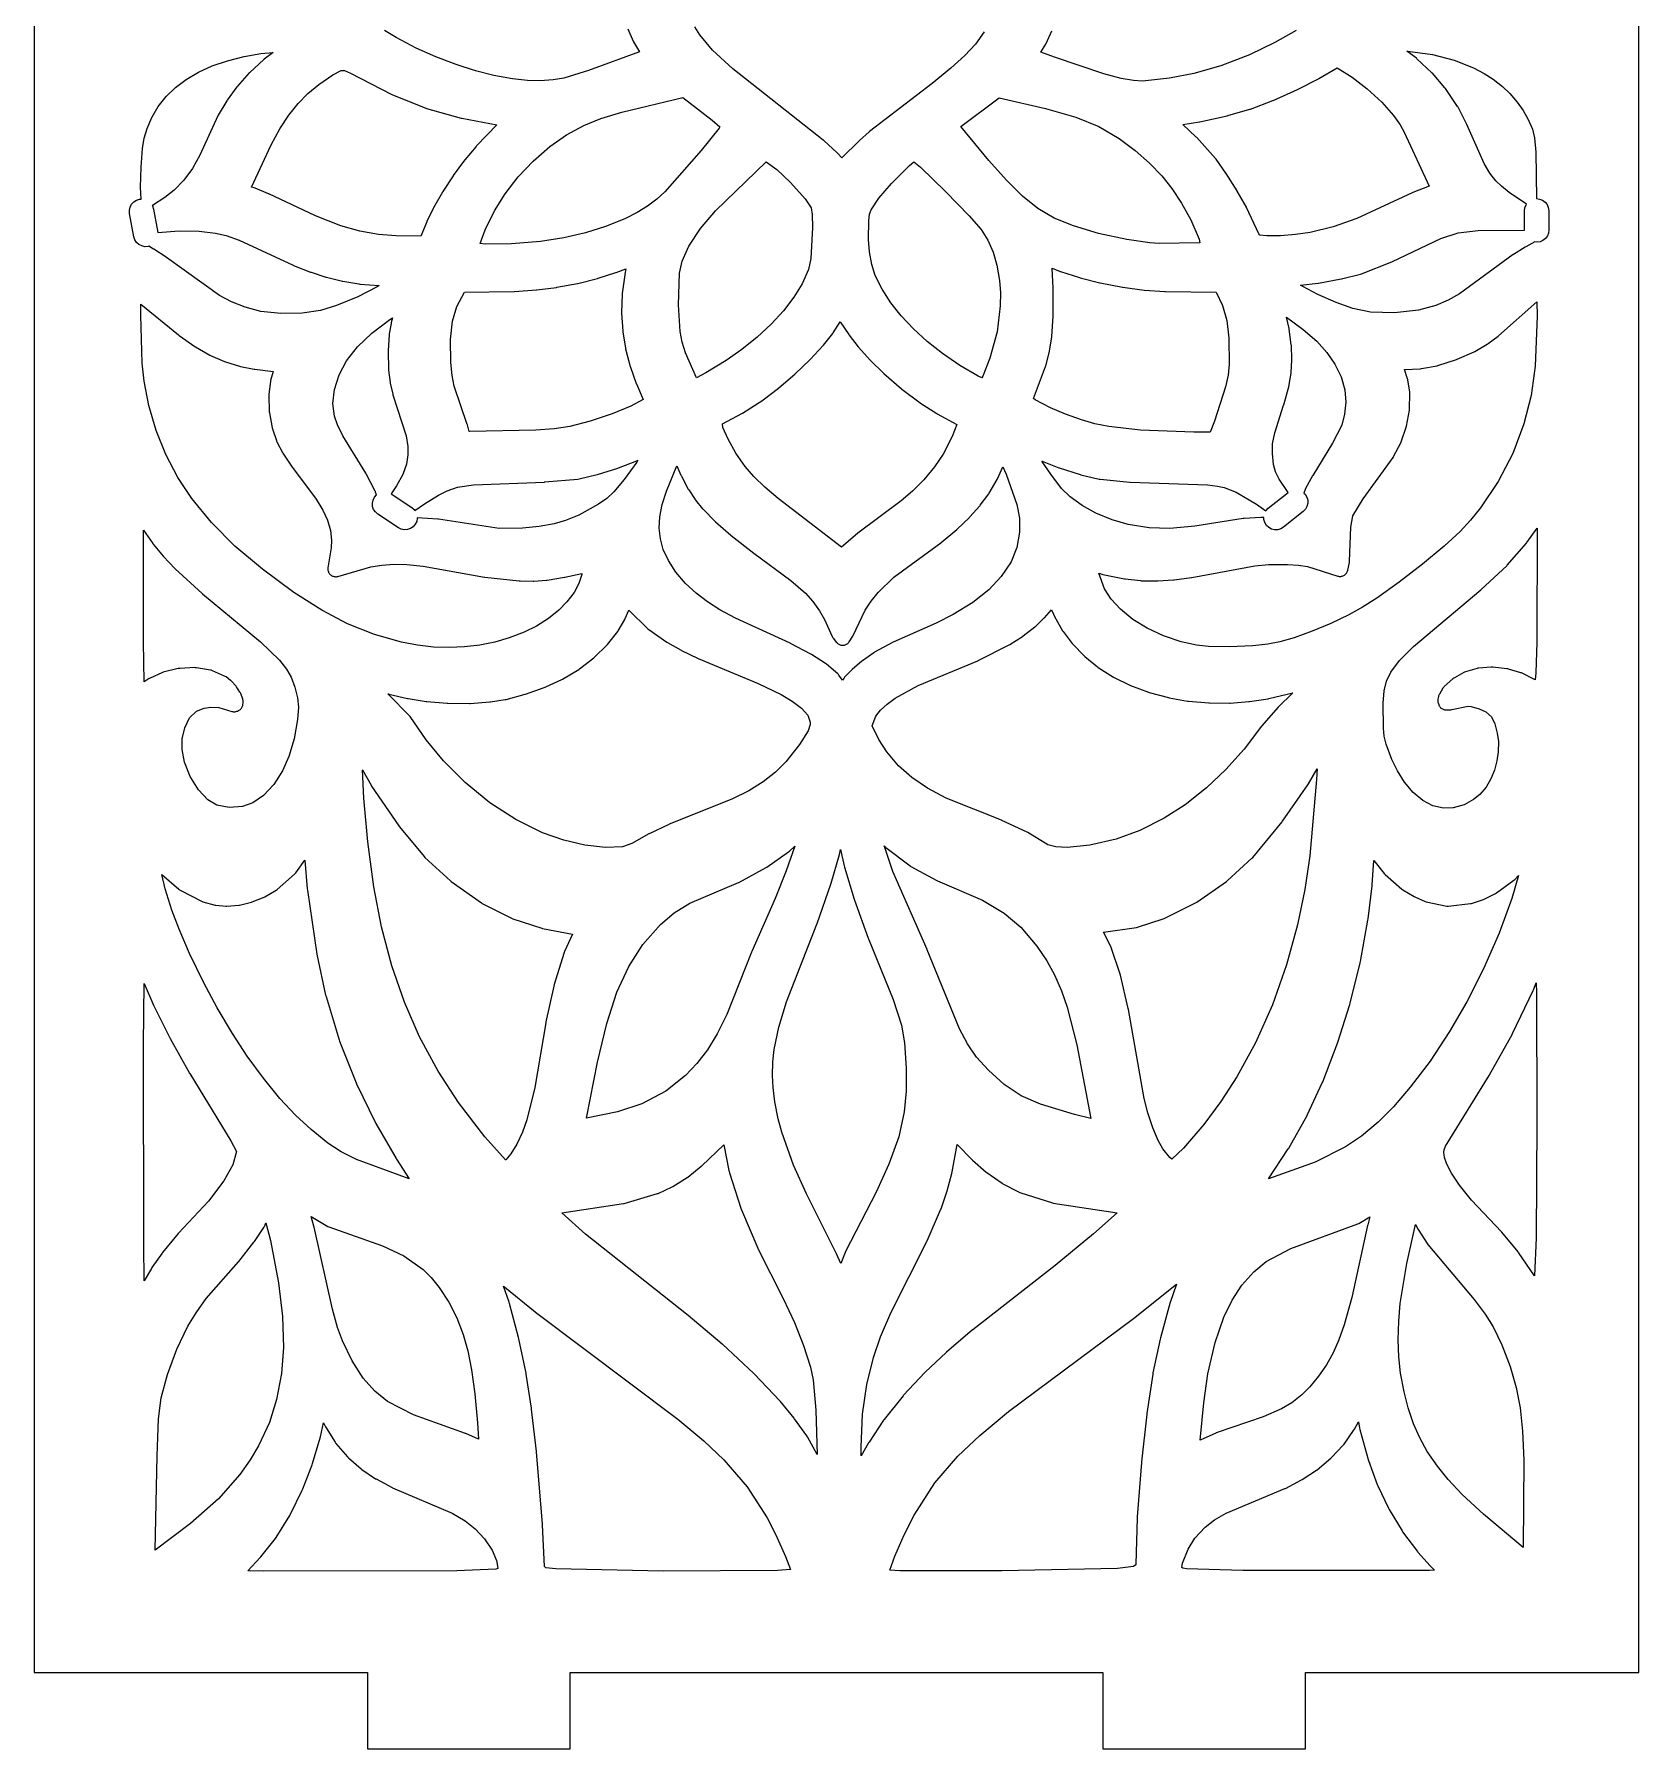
# Model space of a CAD drawing. Header units: millimetres. Extents: x 10 to 410, y 18 to 283.
# Drawn here: x 79 to 142.3, y 21 to 88.6 of the extents above; entities that cross this region are included whole.
import ezdxf

# ---------------------------------------------------------------- set-up
doc = ezdxf.new("R2010")
doc.units = ezdxf.units.MM
doc.layers.add('CUT', color=1, linetype='Continuous')

msp = doc.modelspace()

# ---------------------------------------------------------------- linework, layer by layer
at = {"layer": 'CUT'}
for points in [[(92.134, 24), (92.134, 21), (100.134, 21), (100.134, 24), (121.134, 24), (121.134, 21), (129.134, 21), (129.134, 24), (142.2679, 24), (142.2679, 144), (129.134, 144), (129.134, 147), (121.134, 147), (121.134, 144), (100.134, 144), (100.134, 147), (92.134, 147), (92.134, 144), (79, 144), (79, 24)], [(87.93, 87.8562), (88.4186, 87.8995), (88.0702, 87.6381), (88.0471, 87.6189), (87.4932, 87.1111), (87.4711, 87.0887), (87.0101, 86.5687), (86.992, 86.5461), (86.6081, 86.0183), (86.5935, 85.9962), (86.2483, 85.4207), (86.2333, 85.3921), (85.5226, 83.8494), (85.2355, 83.3203), (84.9021, 82.8588), (84.5094, 82.4647), (84.1458, 82.183), (83.655, 81.8673), (83.6525, 81.8659), (83.6672, 81.8431), (83.7054, 81.7238), (83.8723, 80.8024), (83.8728, 80.792), (84.7093, 80.8583), (85.5074, 80.8547), (86.1458, 80.7767), (86.5715, 80.6731), (87.0745, 80.4987), (89.2077, 79.5047), (89.2252, 79.4972), (89.8936, 79.2341), (89.9121, 79.2274), (90.4984, 79.0382), (90.5196, 79.0321), (91.1473, 78.8774), (91.1706, 78.8727), (91.8031, 78.7667), (91.8332, 78.7631), (92.6043, 78.7093), (92.5165, 78.6562), (91.7585, 78.2646), (90.9198, 77.9121), (90.2842, 77.7224), (89.5613, 77.6181), (88.7245, 77.602), (87.9379, 77.6852), (87.3111, 77.8498), (86.7751, 78.0565), (86.301, 78.3146), (84.2161, 79.8111), (84.2047, 79.8189), (83.7184, 80.1358), (83.7012, 80.1462), (83.5116, 80.2528), (83.4856, 80.2445), (83.3604, 80.2384), (83.238, 80.265), (83.1265, 80.3223), (83.0338, 80.4066), (82.9659, 80.5119), (82.9277, 80.6312), (82.7608, 81.5526), (82.7547, 81.6778), (82.7813, 81.8003), (82.8386, 81.9117), (82.9228, 82.0045), (83.0282, 82.0723), (83.1475, 82.1105), (83.2119, 82.1136), (83.1936, 82.5875), (83.212, 83.379), (83.2667, 84.1054), (83.3303, 84.5132), (83.4466, 84.9019), (83.63, 85.331), (83.8844, 85.763), (84.195, 86.1569), (84.5627, 86.5144), (84.9882, 86.8355), (85.4725, 87.1197), (86.0157, 87.3661), (86.6176, 87.5734), (87.2785, 87.7405)], [(136.1791, 87.072), (136.5323, 86.8435), (136.8927, 86.5596), (137.184, 86.2807), (137.4755, 85.9405), (137.7054, 85.6105), (137.906, 85.256), (138.0761, 84.8747), (138.1629, 84.5268), (138.2073, 83.9701), (138.2344, 82.1319), (138.2368, 82.1323), (138.3612, 82.1171), (138.4775, 82.0703), (138.5776, 81.995), (138.6548, 81.8963), (138.7039, 81.781), (138.7215, 81.657), (138.7288, 80.9013), (138.7137, 80.7769), (138.6668, 80.6607), (138.5915, 80.5606), (138.4929, 80.4833), (138.3776, 80.4342), (138.2535, 80.4167), (138.1748, 80.4263), (137.8115, 80.2376), (137.7878, 80.2238), (137.3333, 79.934), (137.3174, 79.9232), (135.1978, 78.3776), (134.7504, 78.1226), (134.2743, 77.9195), (133.5826, 77.7288), (132.6336, 77.631), (131.6935, 77.6597), (131.0011, 77.8061), (130.3316, 78.0401), (129.6121, 78.3552), (129.0204, 78.6625), (128.9311, 78.7154), (129.6289, 78.8027), (129.6452, 78.8052), (130.5286, 78.9633), (130.5485, 78.9675), (131.2965, 79.152), (131.3365, 79.1648), (132.5385, 79.6397), (132.5582, 79.6483), (134.4662, 80.5582), (135.1523, 80.7845), (135.9435, 80.8743), (137.7689, 80.892), (137.7615, 81.6476), (137.7767, 81.772), (137.8235, 81.8883), (137.846, 81.9181), (137.163, 82.3771), (136.8512, 82.6233), (136.6332, 82.8361), (136.3985, 83.137), (136.1793, 83.5128), (135.4904, 85.0508), (135.4853, 85.0617), (135.1494, 85.7365), (135.1288, 85.7716), (134.6465, 86.4789), (134.6253, 86.5065), (134.1322, 87.0752), (134.1103, 87.0978), (133.5247, 87.6459), (133.4996, 87.6671), (133.1261, 87.9481), (133.255, 87.94), (134.1364, 87.8133), (134.989, 87.5963), (135.7536, 87.2968)], [(133.9995, 82.6249), (133.357, 82.3747), (133.339, 82.3669), (131.1477, 81.3499), (130.2197, 81.0211), (129.3169, 80.8037), (128.7311, 80.7156), (128.1363, 80.6681), (127.609, 80.6615), (127.3274, 80.689), (127.2885, 80.7424), (126.8077, 81.7797), (126.7966, 81.8014), (126.4383, 82.433), (126.4309, 82.4451), (125.999, 83.1287), (125.9898, 83.1423), (125.5996, 83.691), (125.5777, 83.7181), (124.8378, 84.5387), (124.8211, 84.5558), (124.2855, 85.0629), (124.9431, 85.1627), (124.9631, 85.1664), (126.0405, 85.4023), (126.0595, 85.4071), (126.9351, 85.6567), (126.9609, 85.6654), (127.8381, 86.0007), (127.8547, 86.0075), (128.8194, 86.4414), (128.8332, 86.448), (129.639, 86.8593), (129.6537, 86.8672), (130.3809, 87.2894), (130.9712, 86.921), (131.5663, 86.4671), (132.142, 85.9312), (132.598, 85.4077), (132.859, 85.0388), (133.015, 84.7508)], [(88.233, 82.323), (87.7106, 82.5398), (87.6729, 82.5528), (87.5673, 82.5815), (88.3351, 84.2482), (88.684, 84.8835), (89.0358, 85.4233), (89.3999, 85.8825), (89.7884, 86.2784), (90.2161, 86.6297), (90.7778, 87.0132), (91.0985, 87.1817), (91.1441, 87.1903), (91.2267, 87.1813), (91.4668, 87.0826), (93.075, 86.2496), (93.1025, 86.2371), (94.4405, 85.7016), (94.4715, 85.691), (95.8339, 85.3062), (95.8612, 85.2997), (97.2401, 85.0406), (96.4343, 84.2106), (96.4187, 84.1931), (95.9802, 83.6653), (95.9695, 83.6517), (95.5233, 83.0468), (95.5133, 83.0324), (95.1067, 82.4082), (95.097, 82.3923), (94.7431, 81.7676), (94.734, 81.7501), (94.4828, 81.2286), (94.4752, 81.2114), (94.2473, 80.6504), (93.2757, 80.6594), (92.5771, 80.7158), (91.8432, 80.8471), (91.0851, 81.0623), (90.0829, 81.4502), (88.2465, 82.317)], [(97.8212, 80.346), (96.7802, 80.3386), (96.5849, 80.3629), (96.7779, 80.8978), (97.1498, 81.6558), (97.5667, 82.3263), (98.0812, 82.9938), (98.668, 83.6132), (99.327, 84.1838), (99.9889, 84.6536), (100.6686, 85.02), (101.3383, 85.2875), (102.1695, 85.5447), (104.5774, 86.1154), (105.7354, 85.2217), (106.0339, 84.9581), (106.0038, 84.9113), (105.2947, 84.0371), (103.8658, 82.395), (103.5462, 82.1092), (103.1813, 81.8389), (102.7749, 81.5877), (102.2809, 81.3344), (101.5243, 81.0273), (100.7413, 80.7859), (99.8838, 80.5886), (98.9636, 80.4387)], [(119.2193, 81.3666), (118.5705, 81.7456), (117.9654, 82.2278), (117.3328, 82.8547), (116.6392, 83.6412), (115.5318, 84.9812), (117.0489, 86.1062), (118.8815, 85.6883), (120.0782, 85.3445), (120.9799, 84.9782), (121.784, 84.5029), (122.4115, 84.0274), (122.9714, 83.535), (123.459, 83.0282), (123.8575, 82.5332), (124.2427, 81.9567), (124.6052, 81.2934), (124.9287, 80.5283), (124.9664, 80.3845), (124.9501, 80.3832), (123.3616, 80.3611), (122.9859, 80.384), (122.0836, 80.5201), (120.9712, 80.76), (119.9819, 81.0552)], [(106.8965, 76.1769), (106.2832, 75.7451), (105.482, 75.2567), (105.1123, 75.059), (104.675, 76.0479), (104.5486, 76.4658), (104.4687, 76.8917), (104.4072, 77.9385), (104.4394, 79.1914), (104.5445, 79.6647), (104.8147, 80.2586), (105.267, 80.9611), (105.8611, 81.6462), (107.8661, 83.5874), (108.2825, 83.2796), (108.8169, 82.7724), (109.4023, 82.122), (109.6356, 81.7736), (109.6735, 81.5027), (109.6864, 80.9958), (109.6155, 79.7773), (109.5333, 79.3392), (109.2758, 78.7743), (108.9491, 78.2467), (108.5404, 77.7139), (108.0573, 77.1857), (107.507, 76.6707)], [(115.4964, 75.5536), (114.8098, 76.0222), (114.2124, 76.4948), (113.6672, 76.9929), (113.1847, 77.5063), (112.7754, 78.0248), (112.4311, 78.5674), (112.1633, 79.1074), (112.0208, 79.5308), (111.9314, 80.0308), (111.9012, 80.5179), (111.9055, 81.2703), (111.9355, 81.5207), (112, 81.6916), (112.3097, 82.1541), (112.8091, 82.7304), (113.5152, 83.4395), (113.686, 83.5853), (113.9484, 83.3681), (114.9281, 82.4195), (115.8717, 81.4487), (116.3372, 80.9101), (116.5979, 80.4889), (116.8067, 80.0176), (116.9608, 79.5033), (117.0651, 78.9044), (117.1001, 78.4119), (117.0937, 77.9043), (116.9635, 76.8838), (116.6767, 75.839), (116.4018, 75.1337), (116.3636, 75.0669), (116.2172, 75.1364)], [(102.5063, 75.4865), (102.7375, 74.8456), (102.7448, 74.827), (103.0158, 74.21), (102.5185, 73.9457), (101.7914, 73.6408), (100.9246, 73.3512), (100.115, 73.1491), (99.5023, 73.0556), (98.7746, 72.9991), (96.1553, 72.9447), (96.1493, 72.9455), (96.0831, 73.206), (96.0761, 73.2292), (95.5582, 74.7334), (95.4741, 75.1541), (95.4268, 75.6667), (95.4073, 76.571), (95.4892, 77.2975), (95.6677, 77.8775), (95.961, 78.4438), (97.92, 78.4638), (97.9407, 78.4646), (98.8026, 78.5304), (98.8194, 78.5323), (99.5924, 78.6331), (99.61, 78.6359), (100.4156, 78.7878), (100.4343, 78.7919), (101.2143, 78.989), (101.2327, 78.9942), (101.9364, 79.2182), (101.9516, 79.2234), (102.332, 79.3666), (102.2868, 79.1535), (102.2829, 79.13), (102.1884, 78.3932), (102.1862, 78.3662), (102.1609, 77.6456), (102.1612, 77.6171), (102.2056, 76.9096), (102.2087, 76.8815), (102.3131, 76.2304), (102.3188, 76.203), (102.4984, 75.5122)], [(126.0759, 75.1711), (125.9717, 74.7081), (125.5384, 73.361), (125.3703, 72.9166), (124.731, 72.9241), (122.619, 73), (121.374, 73.1419), (120.8229, 73.2555), (120.2966, 73.4035), (119.6693, 73.6299), (119.0773, 73.888), (118.4687, 74.2033), (118.4047, 74.2505), (118.8757, 75.5096), (118.8852, 75.5396), (119.0311, 76.1071), (119.0366, 76.1334), (119.124, 76.675), (119.127, 76.701), (119.1834, 77.5017), (119.1842, 77.5231), (119.1816, 78.5982), (119.181, 78.615), (119.1355, 79.3762), (119.1336, 79.391), (119.4544, 79.2648), (119.4723, 79.2584), (120.217, 79.0166), (120.2362, 79.011), (121.0163, 78.8116), (121.0353, 78.8073), (121.9059, 78.6415), (121.9241, 78.6385), (122.7648, 78.529), (122.7812, 78.5273), (123.5826, 78.4657), (123.6035, 78.4647), (125.6027, 78.4439), (125.8536, 77.923), (126.0252, 77.3304), (126.1084, 76.6344), (126.1148, 75.6009)], [(100.2839, 66.6032), (100.0052, 66.2291), (99.6902, 65.9081), (99.2756, 65.5766), (98.7973, 65.2759), (98.3144, 65.035), (97.7311, 64.8087), (97.163, 64.6438), (96.5693, 64.5228), (95.9678, 64.4506), (95.3565, 64.426), (94.7366, 64.4492), (94.1097, 64.5196), (93.4808, 64.6368), (92.4152, 64.9384), (91.3497, 65.3688), (90.3419, 65.8966), (89.2389, 66.6055), (87.9938, 67.5154), (86.9124, 68.4296), (85.9868, 69.3572), (85.2076, 70.309), (84.6583, 71.1381), (84.183, 72.0401), (83.8041, 72.9842), (83.5161, 73.98), (83.3293, 74.9376), (83.2562, 75.6468), (83.1998, 77.5352), (83.2047, 77.9683), (84.6922, 76.755), (84.71, 76.7415), (85.3308, 76.3064), (85.3534, 76.2919), (85.9237, 75.962), (85.9546, 75.9464), (86.5038, 75.7057), (86.5393, 75.6927), (87.0969, 75.5251), (87.1289, 75.5173), (87.6765, 75.4135), (87.6955, 75.4106), (88.4162, 75.3191), (88.3175, 74.9626), (88.3092, 74.921), (88.2464, 74.4232), (88.2445, 74.3998), (88.2442, 74.3763), (88.267, 73.7306), (88.2717, 73.6876), (88.3819, 73.0912), (88.3923, 73.0507), (88.5469, 72.5922), (88.5556, 72.5695), (88.5661, 72.5475), (88.7916, 72.124), (88.8061, 72.0997), (89.1742, 71.5426), (89.1838, 71.5289), (90.1129, 70.2805), (90.3733, 69.8437), (90.5561, 69.4485), (90.6756, 69.0493), (90.7194, 68.6693), (90.7035, 68.3573), (90.5806, 67.5673), (90.5775, 67.5373), (90.5775, 67.5072), (90.5806, 67.4772), (90.5868, 67.4476), (90.596, 67.4189), (90.6081, 67.3911), (90.6229, 67.3647), (90.6404, 67.3399), (90.6604, 67.3168), (90.6827, 67.2959), (90.707, 67.2773), (90.733, 67.2612), (90.7607, 67.2476), (90.7895, 67.2369), (90.8193, 67.2289), (90.8498, 67.2241), (90.8806, 67.2222), (90.9115, 67.2233), (90.9422, 67.2274), (90.9722, 67.2345), (92.2661, 67.6088), (92.705, 67.6818), (93.1732, 67.7128), (93.6903, 67.7006), (94.3399, 67.6357), (96.7479, 67.2077), (96.7692, 67.2047), (98.1263, 67.058), (98.1569, 67.0563), (98.67, 67.0509), (98.696, 67.0518), (99.1923, 67.0877), (99.2201, 67.0909), (99.9078, 67.2027), (99.9246, 67.2059), (100.5928, 67.3522), (100.5869, 67.3094), (100.4682, 66.9524)], [(130.399, 67.2489), (130.4283, 67.2414), (130.4582, 67.2367), (130.4885, 67.2348), (130.5188, 67.2359), (130.5489, 67.2399), (130.5783, 67.2468), (130.607, 67.2565), (130.6344, 67.2688), (130.6606, 67.2837), (130.6852, 67.3012), (130.7078, 67.3208), (130.7284, 67.3425), (130.7466, 67.3661), (130.7624, 67.3913), (130.7756, 67.418), (130.786, 67.4458), (130.7935, 67.4744), (130.8596, 67.7872), (130.8637, 67.812), (130.8657, 67.837), (130.915, 69.1715), (130.9967, 69.6217), (131.3969, 70.2914), (132.5797, 71.9204), (132.5928, 71.94), (132.6042, 71.9604), (132.883, 72.5082), (132.8991, 72.546), (133.0976, 73.1215), (133.1086, 73.1628), (133.2276, 73.7925), (133.2311, 73.8163), (133.2326, 73.8404), (133.2462, 74.4493), (133.2457, 74.4754), (133.2428, 74.5013), (133.1678, 74.9801), (133.1632, 75.0031), (133.1568, 75.0257), (133.0378, 75.3905), (133.666, 75.4264), (133.7058, 75.4313), (134.3157, 75.5451), (134.3521, 75.5542), (135.0811, 75.7835), (135.1154, 75.7966), (135.7736, 76.0922), (135.8017, 76.1066), (136.2984, 76.3938), (136.3287, 76.4137), (136.7197, 76.706), (136.7394, 76.7219), (138.2554, 78.0635), (138.2658, 77.4936), (138.1864, 75.5227), (138.0238, 74.3681), (137.74, 73.2483), (137.3, 72.082), (136.7274, 70.9762), (136.0239, 69.9364), (135.6298, 69.4517), (135.2235, 69.0112), (134.5901, 68.4271), (133.7419, 67.7192), (132.8206, 67.0064), (131.9377, 66.3772), (131.3722, 66.0155), (130.8397, 65.7213), (130.1297, 65.3792), (129.3912, 65.068), (128.6838, 64.8126), (128.1134, 64.6479), (127.6475, 64.5604), (127.0507, 64.4976), (126.1162, 64.4579), (125.3057, 64.4761), (124.8246, 64.5268), (124.2302, 64.6599), (123.5337, 64.8908), (122.8911, 65.1871), (122.3183, 65.54), (121.8296, 65.9414), (121.4605, 66.3429), (121.206, 66.7448), (120.977, 67.357), (121.102, 67.318), (121.1335, 67.31), (121.9912, 67.1372), (122.0193, 67.1328), (122.6214, 67.067), (122.6504, 67.0652), (123.2773, 67.0547), (123.3032, 67.0553), (123.9246, 67.096), (123.9451, 67.0981), (124.6345, 67.1883), (124.6516, 67.1911), (127.135, 67.6564), (127.6707, 67.6996), (128.4122, 67.7039), (128.857, 67.6774), (129.2025, 67.6201)], [(93.6755, 71.6617), (93.5275, 71.2515), (93.2838, 70.8049), (93.0772, 70.493), (93.8888, 69.9552), (93.9834, 69.873), (94.0119, 69.8306), (94.3845, 70.0949), (94.9423, 70.4397), (95.2806, 70.6098), (95.6894, 70.7578), (96.3142, 70.8492), (99.1226, 70.9568), (99.1386, 70.9577), (100.4365, 71.0736), (100.4811, 71.0808), (101.1903, 71.2488), (101.2114, 71.2546), (102.0156, 71.5053), (102.0359, 71.5124), (102.7546, 71.7921), (102.778, 71.8023), (102.8016, 71.8139), (102.7565, 71.7429), (102.2592, 71.0559), (101.8522, 70.5635), (101.574, 70.3115), (101.2501, 70.0766), (100.4738, 69.6505), (99.9534, 69.4439), (99.4943, 69.3097), (98.9102, 69.206), (98.2466, 69.1354), (97.3368, 69.1195), (94.9433, 69.4914), (94.9159, 69.4944), (94.1012, 69.5488), (94.1028, 69.5256), (94.0788, 69.4026), (94.0238, 69.29), (93.9416, 69.1954), (93.8377, 69.1254), (93.7192, 69.0847), (93.5942, 69.076), (93.4712, 69.1), (93.3586, 69.155), (92.5469, 69.6928), (92.4524, 69.775), (92.3824, 69.8789), (92.3416, 69.9974), (92.3329, 70.1224), (92.3569, 70.2454), (92.4119, 70.358), (92.4942, 70.4526), (92.4954, 70.4534), (92.4592, 70.5587), (92.4509, 70.5799), (92.4412, 70.6005), (92.081, 71.2846), (92.0711, 71.302), (91.1667, 72.772), (90.955, 73.2122), (90.8393, 73.5526), (90.7711, 74.0534), (90.8336, 74.6117), (91.0162, 75.1839), (91.3176, 75.7391), (91.7462, 76.2843), (92.3099, 76.824), (93.0139, 77.3597), (93.1312, 77.4323), (93.0772, 77.2427), (93.0702, 77.2122), (92.9984, 76.7961), (92.9948, 76.766), (92.9528, 76.1427), (92.9522, 76.1164), (92.9687, 75.396), (92.9707, 75.3679), (93.0288, 74.882), (93.034, 74.8524), (93.1324, 74.4159), (93.1398, 74.3892), (93.6681, 72.7727), (93.7335, 72.3622), (93.7357, 72.0245)], [(106.9302, 73.6698), (107.7267, 74.1906), (107.744, 74.2027), (108.3513, 74.662), (108.3647, 74.6727), (108.9939, 75.2061), (109.0072, 75.218), (109.5882, 75.7722), (109.6021, 75.7866), (110.1119, 76.3415), (110.1268, 76.359), (110.4896, 76.82), (110.5072, 76.8448), (110.7818, 77.2776), (111.1187, 76.7709), (111.131, 76.7538), (111.4856, 76.2941), (111.4999, 76.2769), (111.9567, 75.7674), (111.97, 75.7535), (112.4859, 75.2469), (112.5002, 75.2337), (113.1916, 74.6363), (113.2083, 74.6229), (113.9322, 74.0809), (113.9507, 74.068), (114.5862, 73.6614), (114.6043, 73.6507), (115.3757, 73.2282), (115.1957, 72.7543), (114.8403, 72.0579), (114.5043, 71.5556), (114.0714, 71.0406), (113.6333, 70.601), (113.1873, 70.2095), (111.4799, 68.9454), (111.4631, 68.9319), (110.8257, 68.3864), (108.3329, 70.3112), (107.8118, 70.75), (107.3714, 71.18), (107.0306, 71.5737), (106.6643, 72.0947), (106.3602, 72.65), (106.1574, 73.1035), (106.1371, 73.2468), (106.9062, 73.6556)], [(128.4805, 77.0139), (128.3738, 77.4538), (129.0364, 76.9683), (129.5723, 76.5093), (129.9759, 76.067), (130.2913, 75.6105), (130.5354, 75.103), (130.6775, 74.5876), (130.7185, 74.1096), (130.6725, 73.6267), (130.5567, 73.2049), (130.1893, 72.4876), (129.4135, 71.2164), (129.4061, 71.2036), (129.1304, 70.6968), (129.1145, 70.6622), (129.0605, 70.5229), (129.1142, 70.4715), (129.1792, 70.3644), (129.2143, 70.2441), (129.2171, 70.1188), (129.1873, 69.9971), (129.127, 69.8872), (129.0404, 69.7967), (128.2635, 69.1731), (128.1563, 69.1081), (128.036, 69.073), (127.9108, 69.0702), (127.7891, 69.1), (127.6792, 69.1603), (127.5887, 69.2469), (127.5237, 69.3541), (127.4886, 69.4744), (127.4869, 69.5531), (127.3853, 69.5543), (127.3653, 69.5538), (126.7067, 69.5197), (126.6752, 69.5165), (124.7593, 69.2219), (123.7839, 69.1214), (122.9576, 69.1455), (122.1365, 69.2811), (121.5065, 69.4624), (120.8615, 69.7276), (120.322, 70.0274), (119.8476, 70.3751), (119.5082, 70.7034), (119.0803, 71.2621), (118.7333, 71.7797), (118.7422, 71.7758), (119.3948, 71.5186), (119.4156, 71.5113), (120.2444, 71.2502), (120.2674, 71.2439), (120.9958, 71.074), (121.0358, 71.0674), (122.1959, 70.9506), (122.2161, 70.9492), (125.2636, 70.8393), (125.66, 70.7987), (125.9218, 70.7402), (126.394, 70.5525), (127.1963, 70.0815), (127.5703, 69.821), (127.5759, 69.8312), (127.6625, 69.9217), (128.4394, 70.5453), (128.4427, 70.5473), (128.0899, 71.0653), (127.9492, 71.3614), (127.8698, 71.6482), (127.8233, 72.0789), (127.8269, 72.4659), (127.9141, 72.9009), (128.2671, 73.9852), (128.2709, 73.998), (128.4835, 74.7689), (128.49, 74.798), (128.5658, 75.2448), (128.5696, 75.2787), (128.5945, 75.7583), (128.5946, 75.7858), (128.571, 76.3448), (128.5687, 76.3716), (128.4861, 76.9839)], [(111.2905, 64.9039), (111.7706, 65.9067), (112.0024, 66.2584), (112.2732, 66.5969), (112.8942, 67.1982), (114.7459, 68.5608), (114.761, 68.5726), (115.3788, 69.0896), (115.3936, 69.1029), (115.8721, 69.5596), (115.889, 69.577), (116.2881, 70.0238), (116.3058, 70.0456), (116.6375, 70.4947), (116.655, 70.5214), (116.9693, 71.0587), (116.9829, 71.0848), (117.1978, 71.553), (117.3224, 71.2633), (117.7394, 70.0676), (117.8441, 69.5338), (117.8526, 68.9821), (117.7463, 68.3785), (117.5173, 67.8071), (117.1332, 67.2242), (116.6367, 66.7012), (116.0035, 66.2018), (115.2312, 65.7282), (114.5619, 65.3927), (112.869, 64.6406), (112.8465, 64.6295), (112.1328, 64.2406), (112.1024, 64.2218), (111.6583, 63.9081), (111.6369, 63.8916), (111.2462, 63.5603), (111.2236, 63.5389), (110.9533, 63.2575), (110.9342, 63.2356), (110.9173, 63.2119), (110.8753, 63.1468), (110.729, 63.3441), (110.708, 63.3694), (110.6843, 63.3923), (110.2399, 63.7783), (110.2222, 63.7924), (110.2036, 63.8053), (109.6498, 64.1583), (109.6266, 64.1717), (108.8232, 64.591), (108.8088, 64.5981), (106.656, 65.5841), (106.0358, 65.9193), (105.5487, 66.227), (105.0945, 66.5698), (104.6794, 66.9569), (104.3015, 67.4054), (104.0067, 67.8559), (103.8013, 68.3016), (103.6882, 68.7114), (103.6433, 69.1363), (103.6664, 69.586), (103.7592, 70.0698), (103.9237, 70.5942), (104.342, 71.5909), (104.494, 71.2311), (104.5054, 71.2072), (104.7908, 70.6708), (104.807, 70.6439), (105.0612, 70.2677), (105.0776, 70.2459), (105.3559, 69.9053), (105.3741, 69.8848), (105.8458, 69.4041), (105.863, 69.3878), (106.4689, 68.8595), (106.4812, 68.8493), (107.3688, 68.1533), (107.3759, 68.148), (108.8362, 67.0698), (109.4119, 66.5672), (109.7011, 66.2496), (109.9694, 65.8805), (110.1665, 65.5298), (110.4621, 64.8631), (110.4735, 64.8402), (110.4868, 64.8183), (110.5021, 64.7975), (110.6344, 64.6324), (110.6537, 64.6105), (110.6751, 64.5905), (110.6984, 64.5727), (110.7233, 64.557), (110.7496, 64.5438), (110.7772, 64.5332), (110.8057, 64.5252), (110.8348, 64.5198), (110.8642, 64.5173), (110.8939, 64.5175), (110.9233, 64.5205), (110.9523, 64.5263), (110.9807, 64.5347), (111.008, 64.5458), (111.0342, 64.5593), (111.0588, 64.5752), (111.0819, 64.5935), (111.103, 64.6137), (111.122, 64.6359), (111.1387, 64.6597), (111.2737, 64.8735)], [(89.1266, 63.2596), (89.279, 62.8631), (89.3846, 62.4423), (89.4175, 62.0734), (89.374, 61.597), (89.247, 60.8331), (89.0403, 60.1261), (88.7911, 59.5663), (88.4438, 59.0245), (88.0325, 58.5893), (87.6188, 58.3039), (87.2076, 58.1537), (86.6834, 58.1164), (86.1918, 58.2184), (85.8437, 58.4209), (85.4705, 58.8193), (85.1515, 59.3406), (84.9268, 59.9029), (84.8251, 60.4096), (84.8357, 60.8267), (84.9354, 61.2609), (85.1149, 61.6581), (85.4002, 61.9132), (85.6949, 62.036), (85.9606, 62.0832), (86.2778, 62.0616), (86.7943, 61.9097), (86.8252, 61.9023), (86.857, 61.8981), (86.889, 61.8971), (86.9208, 61.8993), (86.9524, 61.9047), (86.9831, 61.9134), (87.0128, 61.9251), (87.0488, 61.9414), (87.0759, 61.9554), (87.1015, 61.9719), (87.1254, 61.9909), (87.1471, 62.0121), (87.1666, 62.0352), (87.1835, 62.0602), (87.1979, 62.0867), (87.2094, 62.1144), (87.2181, 62.1433), (87.2238, 62.1726), (87.2346, 62.2497), (87.2372, 62.2781), (87.237, 62.3067), (87.234, 62.3351), (87.2283, 62.3632), (87.2199, 62.3905), (87.1399, 62.6111), (87.1269, 62.6414), (87.1106, 62.6703), (86.9771, 62.8783), (86.9615, 62.9003), (86.9439, 62.9208), (86.7791, 63.0976), (86.7603, 63.1161), (86.7399, 63.133), (86.5601, 63.2687), (86.5309, 63.2883), (86.4996, 63.3044), (86.0243, 63.5161), (85.9997, 63.5258), (85.9743, 63.5335), (85.9483, 63.5389), (85.3948, 63.631), (85.3617, 63.6348), (85.3286, 63.635), (84.7355, 63.6076), (84.7048, 63.6046), (84.6744, 63.5987), (84.0808, 63.4519), (84.053, 63.4437), (84.0263, 63.4329), (83.5671, 63.2239), (83.5459, 63.2132), (83.5256, 63.201), (83.335, 63.076), (83.307, 64.6475), (83.3053, 69.052), (83.6694, 68.5294), (83.685, 68.5091), (84.0789, 68.0358), (84.0914, 68.0216), (84.5395, 67.5471), (84.5553, 67.5315), (85.6176, 66.5604), (85.6287, 66.5507), (87.9174, 64.6535), (88.6711, 63.9242), (88.9414, 63.5816)], [(137.087, 67.6787), (137.8436, 68.5481), (137.8622, 68.5717), (138.2656, 69.1411), (138.249, 64.6414), (138.2141, 63.4288), (138.1885, 63.1519), (138.1803, 63.1579), (138.1592, 63.1719), (138.1371, 63.1841), (137.6765, 63.414), (137.6515, 63.4251), (137.6255, 63.434), (137.1291, 63.5807), (137.1018, 63.5875), (137.074, 63.5918), (136.509, 63.6532), (136.4794, 63.655), (136.4498, 63.654), (135.955, 63.6145), (135.9234, 63.6103), (135.8923, 63.6029), (135.4351, 63.47), (135.4017, 63.4582), (135.3698, 63.4428), (135.0002, 63.2358), (134.9711, 63.2173), (134.9442, 63.1958), (134.6014, 62.8859), (134.5813, 62.866), (134.5632, 62.8443), (134.5473, 62.8211), (134.406, 62.5931), (134.393, 62.5698), (134.3821, 62.5456), (134.3734, 62.5204), (134.3672, 62.4947), (134.3476, 62.396), (134.3433, 62.3659), (134.3421, 62.3356), (134.3441, 62.3052), (134.3492, 62.2752), (134.3573, 62.2458), (134.3798, 62.179), (134.3904, 62.1519), (134.4037, 62.1258), (134.4194, 62.1013), (134.4375, 62.0782), (134.4578, 62.057), (134.4801, 62.0378), (134.5042, 62.0209), (134.5299, 62.0062), (134.5569, 61.994), (134.585, 61.9844), (134.6139, 61.9776), (134.6434, 61.9735), (134.673, 61.9721), (134.8323, 61.9727), (134.8648, 61.9744), (134.8967, 61.9794), (135.5455, 62.1167), (135.6589, 62.1056), (135.9779, 62.0103), (136.2339, 61.8917), (136.4568, 61.6971), (136.5906, 61.4151), (136.6928, 61.0485), (136.7334, 60.7207), (136.7288, 60.3109), (136.6785, 59.9548), (136.5821, 59.5962), (136.4387, 59.25), (136.2464, 58.9271), (136.0024, 58.6379), (135.7562, 58.4317), (135.3814, 58.2239), (134.9512, 58.1028), (134.5753, 58.0942), (134.1561, 58.1912), (133.7545, 58.3967), (133.3763, 58.7068), (133.0281, 59.1183), (132.7513, 59.5639), (132.5376, 60.0153), (132.314, 60.615), (132.2347, 60.9366), (132.2032, 61.2529), (132.1901, 62.2368), (132.2267, 62.7257), (132.3189, 63.1023), (132.4907, 63.4584), (132.8386, 63.9159), (133.3927, 64.4683), (136.0427, 66.7037), (136.054, 66.7137), (137.0649, 67.6559)], [(109.6009, 61.3888), (109.5133, 61.1441), (109.1762, 60.5998), (108.6409, 59.9166), (108.2247, 59.5081), (107.7401, 59.1309), (107.1738, 58.7788), (106.5125, 58.4452), (104.0386, 57.4587), (104.027, 57.4535), (103.2489, 57.088), (103.2325, 57.0795), (102.5661, 56.6969), (102.1914, 56.5733), (101.5291, 56.5466), (100.7141, 56.6325), (99.8819, 56.8282), (99.0446, 57.1274), (97.9894, 57.6472), (96.9649, 58.3093), (95.9913, 59.1007), (95.1359, 59.9561), (94.4465, 60.7903), (93.8197, 61.7115), (92.9438, 62.6066), (92.9621, 62.6008), (92.9853, 62.5943), (93.7172, 62.4202), (93.7414, 62.4154), (94.4577, 62.3033), (94.48, 62.3006), (95.2787, 62.2335), (95.3027, 62.2325), (96.1638, 62.2257), (96.1892, 62.2266), (96.9653, 62.283), (96.9915, 62.286), (97.5708, 62.3772), (97.6042, 62.3844), (98.3531, 62.5875), (98.3749, 62.5943), (99.1434, 62.864), (99.1714, 62.8754), (99.8055, 63.1697), (99.8344, 63.1851), (100.4687, 63.5655), (100.4972, 63.5849), (101.0647, 64.0188), (101.0924, 64.0427), (101.5807, 64.5189), (101.6078, 64.5491), (102.0048, 65.0567), (102.0288, 65.0923), (102.2843, 65.5382), (102.3001, 65.5702), (102.4403, 65.9012), (103.2001, 65.1725), (103.2344, 65.1441), (103.9406, 64.6414), (103.9677, 64.6241), (104.5041, 64.321), (104.5212, 64.3121), (105.1566, 64.0034), (105.1738, 63.9957), (107.5484, 63.0156), (108.455, 62.5753), (108.8822, 62.315), (109.2488, 62.0329), (109.5099, 61.7611), (109.6018, 61.4849)], [(125.3226, 62.2433), (125.3492, 62.2421), (126.1297, 62.2397), (126.154, 62.2406), (126.8913, 62.2956), (126.9145, 62.2982), (127.6592, 62.4095), (127.6883, 62.4153), (128.6292, 62.6484), (128.0481, 62.0705), (127.3974, 61.3234), (126.708, 60.4242), (125.9824, 59.6129), (125.223, 58.8921), (124.3802, 58.2257), (123.5582, 57.6967), (122.5988, 57.215), (121.6656, 56.875), (120.6238, 56.634), (119.7335, 56.5441), (119.2816, 56.5651), (118.9703, 56.6423), (118.1815, 57.1363), (118.1555, 57.1503), (117.1489, 57.6119), (117.139, 57.6161), (114.9523, 58.4865), (114.2254, 58.8775), (113.6032, 59.3035), (113.0828, 59.7645), (112.6212, 60.3094), (112.3076, 60.8074), (112.0425, 61.3433), (112.1854, 61.7208), (112.366, 61.956), (112.6267, 62.197), (112.9531, 62.4348), (113.8609, 62.9307), (116.2042, 63.9091), (116.2248, 63.9187), (117.4397, 64.5341), (117.4664, 64.5493), (117.9673, 64.869), (117.9903, 64.8852), (118.4529, 65.2439), (118.4755, 65.2633), (118.8157, 65.5851), (118.8307, 65.6003), (119.1156, 65.9101), (119.2678, 65.5803), (119.2807, 65.5556), (119.5517, 65.0893), (119.5716, 65.0592), (119.9251, 64.5912), (119.9493, 64.563), (120.3945, 64.1039), (120.4213, 64.0793), (120.9278, 63.6685), (120.9564, 63.6479), (121.5607, 63.2636), (121.5895, 63.2473), (122.2047, 62.9427), (122.2332, 62.9303), (122.9408, 62.6638), (122.9698, 62.6546), (123.7205, 62.4525), (123.748, 62.4465), (124.4814, 62.318), (124.5083, 62.3144)], [(98.0323, 44.8474), (97.7983, 44.4661), (97.5981, 44.2221), (97.5873, 44.2296), (96.7688, 45.1317), (95.7296, 46.4805), (94.9215, 47.7225), (94.1932, 49.0769), (93.6012, 50.4362), (93.1041, 51.8772), (92.6969, 53.4157), (92.3896, 54.9847), (92.147, 56.7605), (91.9963, 58.4895), (91.9394, 59.609), (92.2815, 59.0001), (92.3034, 58.9646), (93.3771, 57.3928), (93.3989, 57.3635), (94.3705, 56.1825), (94.4039, 56.1473), (95.4143, 55.2258), (95.4412, 55.204), (96.6378, 54.3565), (96.6676, 54.3385), (97.8389, 53.7423), (97.8684, 53.73), (99.0118, 53.3548), (99.0355, 53.3485), (100.2225, 53.1221), (99.9135, 52.4357), (99.899, 52.4005), (99.8862, 52.3633), (99.5018, 51.1405), (99.4846, 51.0759), (99.176, 49.6724), (99.168, 49.6312), (98.7414, 47.0809), (98.4202, 45.8029), (98.2473, 45.3155)], [(129.5833, 59.6502), (129.5616, 59.2305), (129.2977, 56.2129), (129.1038, 54.8868), (128.8162, 53.4944), (128.3834, 51.9206), (127.8218, 50.3427), (127.1524, 48.8444), (126.4151, 47.4955), (125.7933, 46.5301), (125.1182, 45.6181), (124.3155, 44.6806), (123.8638, 44.2449), (123.7795, 44.317), (123.5047, 44.66), (123.3189, 44.9905), (123.106, 45.4883), (122.9096, 46.0807), (122.763, 46.6431), (122.1458, 50.1474), (122.1371, 50.19), (121.8307, 51.5126), (121.8213, 51.5494), (121.8102, 51.5851), (121.4759, 52.5641), (121.4617, 52.6021), (121.4455, 52.6377), (121.1675, 53.2043), (122.4673, 53.3871), (122.4988, 53.3945), (123.5214, 53.7247), (123.5508, 53.7366), (124.8122, 54.3699), (124.8417, 54.3875), (126.0124, 55.2049), (126.0411, 55.228), (127.0158, 56.1196), (127.0481, 56.1537), (128.2037, 57.5495), (128.2247, 57.5773), (129.2209, 59.0156), (129.2434, 59.0512)], [(108.7755, 56.3939), (108.9857, 56.5905), (108.6479, 55.6201), (108.2126, 54.536), (107.2952, 52.4358), (107.2874, 52.4171), (106.3044, 49.9515), (105.9223, 49.1878), (105.5423, 48.5687), (105.1297, 48.0214), (104.6838, 47.5458), (103.9039, 46.928), (102.9562, 46.4322), (101.9939, 46.1201), (100.7693, 45.8648), (101.2104, 48.0728), (101.5729, 49.5966), (101.9778, 50.8364), (102.4414, 51.8531), (102.9931, 52.7175), (103.6885, 53.5111), (104.2299, 53.9599), (104.8537, 54.3457), (106.7658, 55.1594), (106.7842, 55.1683), (107.8659, 55.7535), (107.8899, 55.7683), (108.7448, 56.3688)], [(108.1078, 47.5512), (108.1225, 48.0911), (108.1746, 48.5717), (108.3543, 49.4538), (108.6565, 50.4542), (109.8619, 53.5225), (109.8711, 53.5469), (110.4116, 55.0992), (110.4236, 55.137), (110.748, 56.2669), (110.7639, 56.3332), (110.7895, 56.4645), (110.9318, 55.8238), (110.9462, 55.7687), (111.3292, 54.4984), (111.3413, 54.4619), (111.8835, 52.9669), (111.8929, 52.943), (112.8694, 50.5511), (113.1911, 49.5337), (113.3136, 48.8351), (113.3778, 47.8384), (113.3755, 46.9281), (113.301, 46.1184), (113.0868, 45.133), (112.702, 44.0554), (112.1942, 42.9541), (110.9947, 40.6151), (110.9732, 40.5679), (110.8, 40.1411), (110.637, 40.5181), (110.6225, 40.5489), (109.4484, 42.8789), (108.9367, 44.0162), (108.4742, 45.3124), (108.336, 45.8376), (108.2053, 46.5062), (108.1332, 47.0746)], [(114.5912, 55.2367), (114.6106, 55.2273), (116.3859, 54.4672), (117.2485, 53.9569), (117.9027, 53.3997), (118.5302, 52.6529), (118.9243, 52.0664), (119.2261, 51.5249), (119.5107, 50.8844), (119.7344, 50.2396), (120.1058, 48.7637), (120.6605, 45.8611), (120.0256, 46.0144), (118.6824, 46.4156), (117.9179, 46.7548), (117.2515, 47.1989), (116.6319, 47.7559), (116.1555, 48.2753), (115.795, 48.7968), (115.4848, 49.3858), (114.215, 52.5066), (114.2084, 52.5221), (112.8592, 55.5963), (112.5355, 56.5459), (112.5179, 56.6105), (112.5461, 56.5801), (112.5843, 56.5454), (113.5404, 55.8179), (113.5711, 55.7979)], [(89.2885, 55.5142), (89.3139, 55.5457), (89.6713, 56.0369), (89.7633, 54.9115), (89.7697, 54.855), (90.141, 52.3307), (90.1513, 52.2744), (90.4891, 50.7244), (90.5045, 50.6652), (91.0224, 48.9574), (91.0404, 48.9054), (91.6863, 47.2623), (91.7054, 47.2184), (92.4525, 45.6861), (92.4702, 45.653), (93.2667, 44.2759), (93.2795, 44.2547), (93.7839, 43.4781), (91.7104, 44.2431), (91.103, 44.5419), (90.5691, 44.8872), (89.913, 45.4152), (89.2994, 45.9899), (88.6864, 46.649), (88.035, 47.443), (87.3952, 48.3189), (86.8149, 49.2024), (86.2151, 50.2139), (85.6823, 51.2089), (85.1237, 52.3671), (84.7085, 53.3259), (84.4277, 54.0756), (84.1641, 54.9132), (84.0233, 55.4769), (84.6979, 54.8956), (84.7226, 54.8767), (84.7479, 54.8616), (85.6138, 54.4183), (85.6523, 54.4033), (86.1273, 54.271), (86.1596, 54.2649), (86.5619, 54.2273), (86.5922, 54.2271), (87.0649, 54.2634), (87.0942, 54.2682), (87.5689, 54.384), (87.5968, 54.3931), (88.0618, 54.5831), (88.0894, 54.5967), (88.5329, 54.8557), (88.5735, 54.8853), (89.2614, 55.4875)], [(131.2942, 52.0442), (131.5894, 53.6724), (131.5969, 53.7228), (131.754, 55.026), (131.7585, 55.0747), (131.8209, 56.0303), (132.2268, 55.5231), (132.247, 55.4999), (132.2681, 55.4794), (132.9272, 54.9028), (132.9652, 54.875), (133.4109, 54.6072), (133.4373, 54.5935), (133.8508, 54.4146), (133.8886, 54.4025), (134.6982, 54.2331), (134.7268, 54.2295), (134.7556, 54.2305), (135.635, 54.3305), (135.6737, 54.3393), (136.1435, 54.4973), (136.1692, 54.5079), (136.6248, 54.7326), (136.6596, 54.7539), (137.34, 55.2485), (137.3768, 55.2803), (137.5319, 55.4382), (137.2647, 54.5375), (136.7629, 53.1658), (136.1486, 51.7509), (135.4924, 50.4535), (134.8125, 49.2803), (134.0392, 48.1132), (133.2616, 47.0892), (132.5956, 46.3176), (131.9951, 45.713), (131.342, 45.1629), (130.712, 44.7329), (129.5115, 44.1279), (127.6679, 43.4746), (128.4489, 44.6568), (128.4673, 44.6871), (129.1881, 45.9748), (129.2063, 46.0106), (129.7889, 47.2584), (129.8054, 47.2975), (130.3943, 48.8245), (130.4078, 48.8632), (130.8803, 50.3494), (130.8942, 50.3987), (131.2842, 51.9968)], [(85.1237, 47.6391), (85.1329, 47.6233), (86.7495, 44.9773), (86.9737, 44.5548), (86.8305, 44.03), (86.4798, 43.3901), (85.8658, 42.6005), (84.69, 41.337), (84.6762, 41.3214), (84.0571, 40.5732), (84.0373, 40.547), (83.6405, 39.9793), (83.6178, 39.9431), (83.3373, 39.4519), (83.3159, 40.8695), (83.3086, 48.7752), (83.3267, 51.1838), (83.7049, 50.3248), (83.7157, 50.3017), (84.3394, 49.0381), (84.3525, 49.013)], [(134.5917, 44.6221), (134.6487, 44.7691), (136.3699, 47.5529), (136.3802, 47.5704), (137.2796, 49.1675), (137.297, 49.2012), (138.1051, 50.906), (138.1169, 50.9329), (138.2308, 51.2072), (138.2394, 50.8097), (138.2554, 45.7534), (138.2207, 41.146), (138.1646, 39.6512), (137.5318, 40.5662), (137.5102, 40.5948), (136.8664, 41.369), (136.8516, 41.3858), (135.6805, 42.6287), (135.1958, 43.229), (134.8832, 43.6998), (134.7038, 44.049), (134.6102, 44.3174), (134.5811, 44.5244)], [(102.2585, 42.5016), (103.5703, 42.8906), (103.5991, 42.9018), (104.1563, 43.164), (104.1799, 43.1769), (104.7407, 43.5265), (104.765, 43.5438), (105.2996, 43.9693), (105.3185, 43.9856), (106.1936, 44.8116), (106.1942, 44.812), (106.3855, 43.8097), (106.396, 43.7625), (106.409, 43.7172), (106.8632, 42.3126), (106.8843, 42.2562), (107.5349, 40.7347), (107.5505, 40.7009), (108.5365, 38.7495), (108.9723, 37.8115), (109.3388, 36.9002), (109.612, 36.0444), (109.7159, 35.5534), (109.8133, 34.3574), (109.878, 32.6043), (109.4888, 33.2953), (109.4625, 33.337), (108.9816, 34.0122), (108.9649, 34.0342), (108.4289, 34.6874), (108.4123, 34.7063), (107.3932, 35.7844), (107.3777, 35.7996), (106.1333, 36.9508), (106.1223, 36.9604), (104.7863, 38.0795), (104.7807, 38.0841), (100.7395, 41.2967), (99.7963, 42.1311), (102.233, 42.4959)], [(112.0929, 36.4263), (112.3744, 37.2451), (112.7737, 38.1947), (114.1928, 40.9999), (114.2062, 41.0285), (114.7408, 42.2461), (114.7605, 42.2971), (114.9872, 42.9603), (115.0016, 43.0077), (115.1833, 43.688), (115.1973, 43.7502), (115.3946, 44.8266), (115.9883, 44.2286), (116.0033, 44.2145), (116.5418, 43.7392), (116.5658, 43.7201), (117.1626, 43.3009), (117.1901, 43.2842), (117.8328, 42.9507), (117.8656, 42.937), (119.1507, 42.5283), (119.1795, 42.5214), (121.7063, 42.1368), (120.772, 41.3052), (119.2524, 40.059), (116.0123, 37.5251), (116.0029, 37.5176), (114.9706, 36.6368), (114.9601, 36.6275), (114.1289, 35.8485), (114.1143, 35.8339), (113.2764, 34.9426), (113.2565, 34.9196), (112.5149, 33.9854), (112.4937, 33.9563), (111.9183, 33.0868), (111.9021, 33.0607), (111.608, 32.5473), (111.6004, 32.8977), (111.6626, 34.1896), (111.8269, 35.358)], [(94.6483, 39.5893), (94.9678, 39.1924), (95.3421, 38.6088), (95.6587, 37.9929), (95.9118, 37.3418), (96.096, 36.6912), (96.2454, 35.9489), (96.3758, 34.9909), (96.4758, 33.858), (96.5127, 33.204), (96.0225, 33.4266), (96.0063, 33.433), (93.9489, 34.1661), (92.9325, 34.6973), (92.4249, 35.0977), (91.9669, 35.6109), (91.5305, 36.2935), (91.1474, 37.0889), (90.9597, 37.6109), (90.7535, 38.3363), (90.0322, 41.5701), (90.0238, 41.6039), (89.9212, 41.9831), (90.5761, 41.5994), (90.613, 41.5821), (92.7365, 40.8278), (93.5787, 40.4348), (94.3405, 39.8947)], [(130.6578, 37.7213), (130.4471, 37.1297), (130.216, 36.6145), (129.9523, 36.144), (129.6429, 35.6876), (129.3028, 35.2707), (128.9845, 34.9561), (128.5845, 34.6463), (128.1837, 34.4062), (127.4581, 34.0843), (125.6066, 33.4539), (125.5894, 33.4473), (124.9767, 33.1742), (125.1147, 34.6423), (125.2787, 35.7871), (125.5623, 37.0251), (125.9074, 38.0162), (126.2363, 38.6912), (126.6234, 39.2838), (127.0899, 39.8138), (127.5772, 40.2118), (128.548, 40.7293), (131.1923, 41.6969), (131.2297, 41.7149), (131.6676, 41.9781), (131.5854, 41.6552), (131.5796, 41.6308), (130.9546, 38.7998)], [(87.0607, 40.2167), (87.6612, 40.9753), (87.6827, 41.0051), (88.0486, 41.5607), (88.0674, 41.5918), (88.0846, 41.6255), (88.1367, 41.7367), (88.308, 41.0395), (88.6318, 39.3738), (88.7873, 38.042), (88.8226, 36.8286), (88.7492, 35.7933), (88.5576, 34.766), (88.271, 33.8669), (87.8395, 32.9426), (87.5082, 32.3933), (87.0994, 31.818), (86.2602, 30.8495), (85.1611, 29.8882), (83.7719, 28.8306), (83.8462, 32.5463), (83.902, 34.0061), (84.0057, 34.8333), (84.2557, 35.7632), (84.6185, 36.7598), (85.0562, 37.6603), (85.3771, 38.1888), (85.7823, 38.7511), (87.0491, 40.2029)], [(132.8072, 36.4573), (132.7821, 37.1318), (132.8044, 37.8587), (132.8657, 38.5521), (133.1177, 40.1402), (133.4625, 41.6779), (133.5702, 41.4752), (133.5928, 41.4369), (133.9258, 40.9267), (133.956, 40.886), (135.7837, 38.7216), (136.2096, 38.1401), (136.5236, 37.6322), (136.876, 36.9224), (137.1967, 36.0793), (137.4369, 35.2477), (137.5894, 34.4497), (137.687, 33.5221), (137.7362, 32.3761), (137.7157, 28.9369), (136.1458, 30.2519), (135.3064, 31.0269), (134.7546, 31.6145), (134.328, 32.141), (133.9321, 32.723), (133.6356, 33.2574), (133.3909, 33.8079), (133.1721, 34.4488), (133.015, 35.0684), (132.88, 35.8115)], [(106.1885, 32.3885), (107.1059, 31.322), (107.9008, 30.099), (108.2456, 29.4408), (108.6284, 28.5807), (108.8205, 28.0625), (108.3054, 28.0237), (103.7961, 28), (99.5719, 28.0906), (99.1736, 28.1379), (99.1146, 28.1861), (99.0421, 29.8313), (99.0398, 29.8673), (98.8019, 32.6925), (98.7996, 32.7163), (98.6124, 34.3963), (98.6075, 34.4338), (98.3993, 35.7705), (98.3918, 35.8119), (98.1102, 37.168), (98.0996, 37.2125), (97.7368, 38.56), (97.7229, 38.6056), (97.5071, 39.2382), (97.5395, 39.2093), (97.5503, 39.2), (98.7551, 38.2243), (98.7632, 38.2183), (104.3807, 34.0001), (105.4041, 33.1374)], [(122.3472, 37.9707), (124.0389, 39.3171), (123.7896, 38.597), (123.7758, 38.5521), (123.4042, 37.199), (123.3931, 37.153), (123.1126, 35.8201), (123.1038, 35.7708), (122.8742, 34.2267), (122.8701, 34.1948), (122.6607, 32.3141), (122.6579, 32.2839), (122.4935, 30.1508), (122.4911, 30.1048), (122.4434, 28.278), (122.4393, 28.2473), (122.351, 28.1843), (121.7095, 28.109), (117.1492, 28.0096), (113.1287, 28.0093), (112.7354, 28.0422), (112.9363, 28.5913), (113.3032, 29.4338), (113.6989, 30.217), (114.5132, 31.4857), (115.4123, 32.5352), (116.2866, 33.3575), (117.4205, 34.293), (122.3405, 37.9656)], [(96.3906, 29.6717), (96.758, 29.2795), (97.0548, 28.8319), (97.2285, 28.419), (97.2841, 28.1189), (97.2829, 28.1031), (97.2005, 28.0858), (95.6662, 28.0119), (88.0562, 28.0019), (87.4189, 28.0167), (87.9119, 28.5366), (87.9348, 28.5632), (88.5069, 29.2957), (88.5324, 29.332), (89.0764, 30.1999), (89.1017, 30.2455), (89.5691, 31.1922), (89.5913, 31.243), (89.9553, 32.1901), (89.9736, 32.2445), (90.2685, 33.2546), (90.2808, 33.3025), (90.4037, 33.8528), (90.4812, 33.697), (90.5061, 33.6523), (90.8586, 33.0923), (90.8758, 33.0668), (90.8943, 33.0434), (91.3539, 32.5053), (91.3884, 32.4704), (91.8935, 32.0322), (91.9204, 32.0116), (92.4605, 31.6498), (92.4809, 31.6375), (93.1088, 31.3022), (93.1259, 31.294), (95.4753, 30.2922), (95.9846, 29.9911)], [(128.3377, 31.2647), (128.974, 31.6031), (128.9929, 31.6142), (129.5599, 31.9872), (129.5834, 32.0046), (130.1271, 32.4545), (130.1561, 32.4819), (130.6159, 32.9736), (130.6493, 33.0146), (131.0251, 33.5479), (131.0551, 33.5966), (131.2123, 33.8884), (131.2614, 33.6449), (131.2748, 33.5889), (131.6039, 32.4107), (131.6192, 32.3623), (131.9538, 31.4264), (131.9784, 31.3671), (132.402, 30.4823), (132.4263, 30.4372), (132.9359, 29.5942), (132.9597, 29.5587), (133.5401, 28.7784), (133.5617, 28.752), (134.0464, 28.2092), (134.0602, 28.1946), (134.2159, 28.04), (134.0237, 28.0284), (126.653, 28.025), (124.4323, 28.0967), (124.2949, 28.1165), (124.2523, 28.1483), (124.2817, 28.3148), (124.4981, 28.8704), (124.7709, 29.304), (125.1726, 29.7398), (125.541, 30.025), (126.0007, 30.2939), (128.3191, 31.2558)]]:
    msp.add_lwpolyline(points, close=True, dxfattribs=at)
for points in [[(102.4048, 88.8351), (102.6199, 88.3484), (102.6339, 88.3206), (102.8659, 87.9159), (100.8547, 87.182), (99.8879, 86.8836), (99.461, 86.8149), (98.9449, 86.7831), (98.4447, 86.7957), (97.8578, 86.8558), (97.1165, 86.9905), (96.3925, 87.1753), (95.6302, 87.4192), (94.8338, 87.7211), (94.0597, 88.067), (93.2637, 88.4817), (92.8112, 88.7603)], [(116.4555, 88.7049), (116.1125, 88.2302), (115.6941, 87.7801), (115.1475, 87.2799), (114.4018, 86.6725), (111.9364, 84.7781), (111.9219, 84.7662), (111.5378, 84.4317), (111.5237, 84.4187), (110.841, 83.7443), (110.689, 83.9182), (110.6643, 83.9434), (110.1288, 84.4289), (110.1125, 84.4426), (106.5426, 87.2526), (105.7472, 87.9911), (105.2479, 88.5902), (105.054, 88.9132)], [(128.7648, 88.7642), (127.9195, 88.2869), (126.9145, 87.8046), (125.7913, 87.3746), (124.7219, 87.0696), (123.7693, 86.8851), (122.6947, 86.7678), (122.3486, 86.7893), (121.8558, 86.8682), (121.178, 87.0596), (119.2367, 87.7081), (118.6961, 87.9106), (118.8837, 88.2252), (118.8988, 88.254), (119.1277, 88.7552)]]:
    msp.add_lwpolyline(points, dxfattribs=at)

doc.saveas('drawing.dxf')
